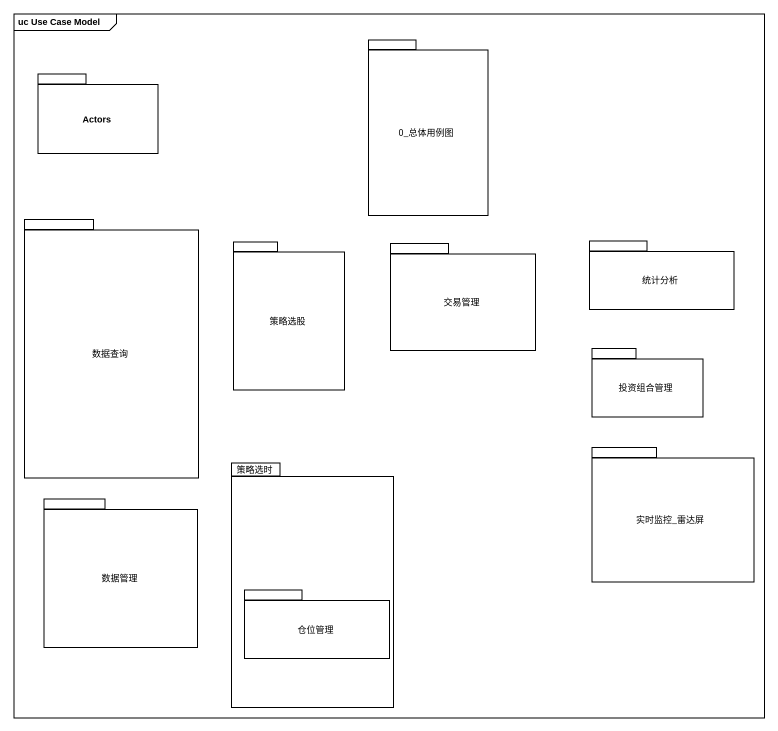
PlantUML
@startuml
mainframe uc Use Case Model
package "0_总体用例图" as p0_总体用例图 {
}
package Actors {
}
package 数据查询 {
}
package 策略选股 {
}
package 交易管理 {
}
package 统计分析 {
}
package 投资组合管理 {
}
package 策略选时 {
  package 仓位管理 {
  }
}
package 实时监控_雷达屏 {
}
package 数据管理 {
}
@enduml
